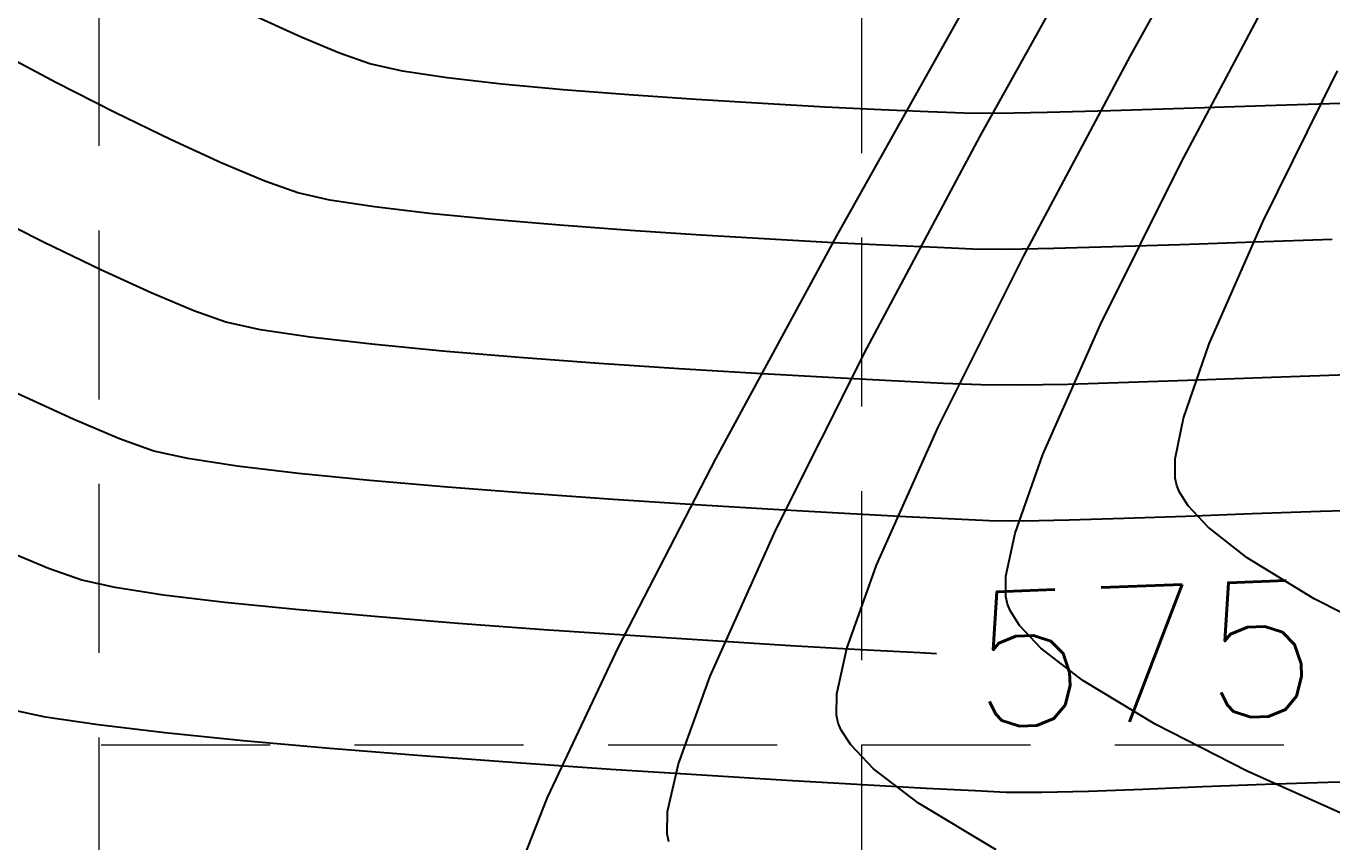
# Model space of a CAD drawing. Header units: inches. Extents: x 2547543 to 2548696, y 7125653 to 7126375.
# Drawn here: x 2547775.81 to 2547806.72, y 7125814.08 to 7125833.38 of the extents above; entities that cross this region are included whole.
import ezdxf

# ---------------------------------------------------------------- set-up
doc = ezdxf.new("R2010")
doc.units = ezdxf.units.IN
doc.header["$MEASUREMENT"] = 0
doc.linetypes.add('HIDDEN', pattern=[0.375, 0.25, -0.125])
for name, color, linetype in [('CONT-MJR', 6, 'Continuous'), ('CONT-MNR', 14, 'Continuous'), ('GRID', 254, 'HIDDEN'), ('V-TOPO-MAJR-E', 6, 'Continuous'), ('V-TOPO-MINR-E', 14, 'Continuous')]:
    doc.layers.add(name, color=color, linetype=linetype)
doc.styles.add('L100', font='simplex', dxfattribs={"height": 4})

msp = doc.modelspace()

# ---------------------------------------------------------------- linework, layer by layer
at = {"layer": 'CONT-MJR', "color": 35, "extrusion": (0.8722264834257478, -0.489102199556242, 0), "elevation": -1263004.080301422}
msp.add_lwpolyline([(7461468.402645702, 580.0000000000009), (7461475.197181229, 580.0000000000009)], dxfattribs=at)
at = {"layer": 'CONT-MJR', "color": 35, "extrusion": (0.8788122136228035, -0.477167783056849, 0), "elevation": -1161182.385568517}
msp.add_lwpolyline([(7477984.750491309, 580), (7477990.739361987, 580)], dxfattribs=at)
at = {"layer": 'CONT-MJR', "color": 35, "elevation": 580}
msp.add_lwpolyline([(2547789.832613601, 7125818.683307681), (2547792.142443586, 7125823.156663226)], dxfattribs=at)
at = {"layer": 'CONT-MJR', "color": 35, "extrusion": (0.9042631072268014, -0.4269756818702099, 0), "elevation": -738678.9405887527}
msp.add_lwpolyline([(7531455.31137557, 580.0000000000009), (7531459.245144783, 580.0000000000009)], dxfattribs=at)
at = {"layer": 'CONT-MJR', "color": 35, "extrusion": (0.9293615646256105, -0.3691708035539071, 0), "elevation": -262826.5118984464}
msp.add_lwpolyline([(7563025.433800507, 580.0000000000009), (7563027.694591619, 580.0000000000009)], dxfattribs=at)
at = {"layer": 'CONT-MNR', "color": 35, "extrusion": (0.8739391176359779, -0.4860354088599395, 0), "elevation": -1236783.210450302}
msp.add_lwpolyline([(7465865.887548758, 578), (7465871.952414787, 578)], dxfattribs=at)
at = {"layer": 'CONT-MNR', "color": 35, "extrusion": (0.873776311315543, -0.4863280351612517, 0), "elevation": -1239285.394755315}
msp.add_lwpolyline([(7465447.917833064, 579.0000000000005), (7465454.356177953, 579.0000000000005)], dxfattribs=at)
at = {"layer": 'CONT-MNR', "color": 35, "extrusion": (0.8826848577671379, -0.4699653624136651, 0), "elevation": -1099986.089982652}
msp.add_lwpolyline([(7487241.586613876, 577), (7487246.622853112, 577)], dxfattribs=at)
at = {"layer": 'CONT-MNR', "color": 35, "extrusion": (0.8822592113358597, -0.4707639366105126, 0), "elevation": -1106763.303465801}
msp.add_lwpolyline([(7486239.432068049, 578.0000000000005), (7486244.796332629, 578.0000000000005)], dxfattribs=at)
at = {"layer": 'CONT-MNR', "color": 35, "extrusion": (0.8959149764854911, -0.4442255675993919, 0), "elevation": -882858.5897647273}
msp.add_lwpolyline([(7515936.858892402, 576), (7515940.845134484, 576)], dxfattribs=at)
at = {"layer": 'CONT-MNR', "color": 35}
for points, elevation in [([(2547795.712758851, 7125825.755283621), (2547798.396581884, 7125830.774997859)], 579), ([(2547801.240644438, 7125826.322912695), (2547803.140349487, 7125830.136377154)], 577), ([(2547799.87772849, 7125823.243904254), (2547801.240644438, 7125826.322912695)], 577), ([(2547803.010282679, 7125823.144359752), (2547803.208042603, 7125824.106161982)], 576), ([(2547799.220679376, 7125821.378391458), (2547799.87772849, 7125823.243904254)], 577), ([(2547803.049837681, 7125822.510310462), (2547803.009415724, 7125822.68397325)], 576), ([(2547806.299469871, 7125819.831663579), (2547804.712833437, 7125820.797716935)], 576), ([(2547798.999466907, 7125819.87972493), (2547799.004039081, 7125820.362354477)], 577), ([(2547808.314109279, 7125818.807018057), (2547806.299469871, 7125819.831663579)], 576), ([(2547799.829310426, 7125818.664363679), (2547799.324416548, 7125819.2004791)], 577), ([(2547800.823510242, 7125817.896477896), (2547799.829310426, 7125818.664363679)], 577), ([(2547794.989576718, 7125817.075309865), (2547794.997964665, 7125817.579868023)], 578), ([(2547795.031779309, 7125816.888267317), (2547794.989576718, 7125817.075309865)], 578), ([(2547795.103780231, 7125816.720790662), (2547795.031779309, 7125816.888267317)], 578), ([(2547796.933697848, 7125814.996630191), (2547795.868602607, 7125815.808608439)], 578), ([(2547798.774661607, 7125813.892037755), (2547796.933697848, 7125814.996630191)], 578)]:
    msp.add_lwpolyline(points, dxfattribs=dict(at, elevation=elevation))
at = {"layer": 'CONT-MNR', "color": 35, "extrusion": (0.9157171924947457, -0.4018233733489642, 0), "elevation": -530255.6281797132}
msp.add_lwpolyline([(7549008.37752983, 576.0000000000009), (7549011.532986455, 576.0000000000009)], dxfattribs=at)
at = {"layer": 'CONT-MNR', "color": 35, "extrusion": (0.8943280213931307, -0.4474118797607505, 0), "elevation": -909611.6568106837}
msp.add_lwpolyline([(7512738.804617625, 578.0000000000009), (7512743.339016931, 578.0000000000009)], dxfattribs=at)
at = {"layer": 'CONT-MNR', "color": 35, "extrusion": (0.893631318389445, -0.4488018123777384, 0), "elevation": -921293.471879588}
msp.add_lwpolyline([(7511311.589633951, 579.0000000000005), (7511316.397761969, 579.0000000000005)], dxfattribs=at)
at = {"layer": 'CONT-MNR', "color": 35, "extrusion": (0.9449140982054856, -0.3273184183826418, 0), "elevation": 75041.6946307784}
msp.add_lwpolyline([(7567234.575651685, 576.0000000000009), (7567236.434742785, 576.0000000000009)], dxfattribs=at)
at = {"layer": 'CONT-MNR', "color": 35, "extrusion": (0.9132290396537628, -0.4074465868467503, 0), "elevation": -576670.0525955218}
msp.add_lwpolyline([(7545597.084297262, 578.0000000000009), (7545600.662840092, 578.0000000000009)], dxfattribs=at)
at = {"layer": 'CONT-MNR', "color": 35, "extrusion": (0.999998226966491, -0.001883099539175461, 0), "elevation": 2534379.858663179}
msp.add_lwpolyline([(7130607.816323793, 576), (7130608.276711113, 576)], dxfattribs=at)
at = {"layer": 'CONT-MNR', "color": 35, "extrusion": (0.9208123160354109, 0.3900059982070827, 0), "elevation": 5125161.948303252}
msp.add_lwpolyline([(5567886.488000359, 576.0000000000005), (5567886.657689249, 576.0000000000005)], dxfattribs=at)
at = {"layer": 'CONT-MNR', "color": 35, "extrusion": (0.8476169530604382, 0.5306086136546777, 0), "elevation": 5940583.834633205}
msp.add_lwpolyline([(4688081.171331505, 576), (4688081.552542273, 576)], dxfattribs=at)
at = {"layer": 'CONT-MNR', "color": 35, "extrusion": (0.7342866102698031, 0.6788395789717055, 0), "elevation": 6708107.889531464}
msp.add_lwpolyline([(3502845.27815931, 576.0000000000009), (3502845.972592011, 576.0000000000009)], dxfattribs=at)
at = {"layer": 'CONT-MNR', "color": 35, "extrusion": (0.9121294636045864, -0.4099022342271503, 0), "elevation": -596972.5680079916}
msp.add_lwpolyline([(7544014.185646544, 579), (7544017.975253186, 579)], dxfattribs=at)
at = {"layer": 'CONT-MNR', "color": 35, "extrusion": (0.9780152727935958, -0.2085332735619634, 0), "elevation": 1005815.690982258}
msp.add_lwpolyline([(7500462.012256455, 577.0000000000009), (7500463.051132848, 577.0000000000009)], dxfattribs=at)
at = {"layer": 'CONT-MNR', "color": 35, "extrusion": (-0.6167607714360482, -0.7871506531901062, 0), "elevation": -7180480.495594082}
msp.add_lwpolyline([(-2389420.588407263, 576.0000000000009), (-2389421.761161102, 576.0000000000009)], dxfattribs=at)
at = {"layer": 'CONT-MNR', "color": 35, "extrusion": (0.9416203494382204, -0.3366765770347617, 0), "elevation": -40.39336396148428}
msp.add_lwpolyline([(7567598.825223096, 578), (7567600.921460132, 578)], dxfattribs=at)
at = {"layer": 'CONT-MNR', "color": 35, "extrusion": (0.9747421243594087, 0.2233333629337708, 0), "elevation": 4074880.326580438}
msp.add_lwpolyline([(6376828.103623779, 577.0000000000009), (6376828.288735346, 577.0000000000009)], dxfattribs=at)
at = {"layer": 'CONT-MNR', "color": 35, "extrusion": (0.9197330375167884, 0.3925444429617391, 0), "elevation": 5140495.875288304}
msp.add_lwpolyline([(5553727.265490316, 577), (5553727.441571315, 577)], dxfattribs=at)
at = {"layer": 'CONT-MNR', "color": 35, "extrusion": (0.8435236213311504, 0.5370920780056079, 0), "elevation": 5976349.954434484}
msp.add_lwpolyline([(4642393.983447008, 577), (4642394.382798336, 577)], dxfattribs=at)
at = {"layer": 'CONT-MNR', "color": 35, "extrusion": (0.9765861897445426, -0.215126506967961, 0), "elevation": 955189.1640646192}
msp.add_lwpolyline([(7507073.277520572, 578.0000000000005), (7507074.373016637, 578.0000000000005)], dxfattribs=at)
at = {"layer": 'CONT-MNR', "color": 35, "extrusion": (0.9401398530723748, -0.3407888740335484, 0), "elevation": -33118.69551847037}
msp.add_lwpolyline([(7567522.442546474, 579.0000000000009), (7567524.65686089, 579.0000000000009)], dxfattribs=at)
at = {"layer": 'CONT-MNR', "color": 35, "extrusion": (0.5171491945866064, 0.8558952684402599, 0), "elevation": 7416546.965207773}
msp.add_lwpolyline([(1504458.313716897, 577.0000000000009), (1504460.316163755, 577.0000000000009)], dxfattribs=at)
at = {"layer": 'CONT-MNR', "color": 35, "extrusion": (0.839641496003114, 0.5431410113309919, 0), "elevation": 6009557.792736974}
msp.add_lwpolyline([(4599318.985168073, 578), (4599319.402357331, 578)], dxfattribs=at)
at = {"layer": 'CONT-MNR', "color": 35, "extrusion": (0.4529647695348846, 0.8915284165747097, 0), "elevation": 7506933.011983672}
msp.add_lwpolyline([(956303.1857531527, 577.0000000000009), (956305.6302429358, 577.0000000000009)], dxfattribs=at)
at = {"layer": 'CONT-MNR', "color": 35, "extrusion": (0.7221492232292261, 0.6917373051884838, 0), "elevation": 6769081.432174305}
msp.add_lwpolyline([(3383496.902743606, 578.0000000000009), (3383497.68082768, 578.0000000000009)], dxfattribs=at)
at = {"layer": 'CONT-MNR', "color": 35, "extrusion": (0.9752176178923464, -0.2212478197686425, 0), "elevation": 908079.6742498619}
msp.add_lwpolyline([(7512913.334033665, 579.0000000000009), (7512914.485847132, 579.0000000000009)], dxfattribs=at)
at = {"layer": 'CONT-MNR', "color": 35, "extrusion": (-0.4113920711041232, -0.9114584816834281, 0), "elevation": -7543031.866757602}
msp.add_lwpolyline([(-609283.0489865406, 577), (-609285.8824649714, 577)], dxfattribs=at)
at = {"layer": 'CONT-MNR', "color": 35, "extrusion": (0.9997267245844651, -0.023376829374769, 0), "elevation": 2380515.786737707}
msp.add_lwpolyline([(7183426.235903244, 579), (7183426.762247883, 579)], dxfattribs=at)
at = {"layer": 'CONT-MNR', "color": 35, "extrusion": (0.9761754672631602, 0.2169826193812565, 0), "elevation": 4033268.895826602}
msp.add_lwpolyline([(6403218.5167334, 579.0000000000009), (6403218.714953303, 579.0000000000009)], dxfattribs=at)
at = {"layer": 'GRID', "color": 252, "linetype": 'HIDDEN', "lineweight": 0, "ltscale": 16}
for p, q in [((2547777.52313214, 7126356.547205457), (2547777.52313214, 7125726.296813901)), ((2547795.583313599, 7126356.376313465), (2547795.583313599, 7125726.296813901)), ((2547561.583313602, 7125816.376313472), (2548677.583313586, 7125816.376313472))]:
    msp.add_line(p, q, dxfattribs=at)
at = {"layer": 'V-TOPO-MAJR-E', "color": 35, "elevation": 575}
for points in [[(2547776.334192951, 7125820.54773475), (2547775.265308155, 7125820.997927736)], [(2547777.124908027, 7125820.267424774), (2547776.334192951, 7125820.54773475)], [(2547782.191044475, 7125819.572802514), (2547780.507024845, 7125819.74403276)], [(2547784.052535416, 7125819.406521216), (2547782.191044475, 7125819.572802514)], [(2547786.030986247, 7125819.247188107), (2547784.052535416, 7125819.406521216)], [(2547793.904160048, 7125818.719322382), (2547792.062983868, 7125818.830870325)], [(2547797.358530175, 7125818.529743081), (2547796.969209343, 7125818.549058923)]]:
    msp.add_lwpolyline(points, dxfattribs=at)
at = {"layer": 'V-TOPO-MAJR-E', "color": 35, "extrusion": (-0.2155745286528016, -0.9764873898807513, 0), "elevation": -7507509.486511413}
msp.add_lwpolyline([(951727.6968088215, 575), (951726.889284648, 575)], dxfattribs=at)
at = {"layer": 'V-TOPO-MAJR-E', "color": 35, "extrusion": (-0.1508666222335148, -0.9885541271452211, 0), "elevation": -7428633.510571324}
msp.add_lwpolyline([(1443569.124088757, 575), (1443567.963259304, 575)], dxfattribs=at)
at = {"layer": 'V-TOPO-MAJR-E', "color": 35, "extrusion": (-0.1195888914273591, -0.992823497429012, 0), "elevation": -7379367.526754648}
msp.add_lwpolyline([(1677327.469965803, 575), (1677326.013476404, 575)], dxfattribs=at)
at = {"layer": 'V-TOPO-MAJR-E', "color": 35, "extrusion": (-0.07370225853296987, -0.9972802901326886, 0), "elevation": -7294216.671011294}
msp.add_lwpolyline([(2015669.860211235, 575.0000000000009), (2015667.819762505, 575.0000000000009)], dxfattribs=at)
at = {"layer": 'V-TOPO-MAJR-E', "color": 35, "extrusion": (-0.06849960420909544, -0.9976511435482832, 0), "elevation": -7283604.044764957}
msp.add_lwpolyline([(2053689.925270526, 575.0000000000005), (2053687.889652804, 575.0000000000005)], dxfattribs=at)
at = {"layer": 'V-TOPO-MAJR-E', "color": 35, "extrusion": (-0.06419905138909451, -0.9979371131492909, 0), "elevation": -7274684.906483818}
msp.add_lwpolyline([(2085065.446926377, 575.0000000000009), (2085063.476599842, 575.0000000000009)], dxfattribs=at)
at = {"layer": 'V-TOPO-MAJR-E', "color": 35, "extrusion": (-0.05704921081808749, -0.9983713675506893, 0), "elevation": -7259563.011287658}
msp.add_lwpolyline([(2137123.808243175, 575.0000000000009), (2137122.149963481, 575.0000000000009)], dxfattribs=at)
at = {"layer": 'V-TOPO-MAJR-E', "color": 35, "extrusion": (-0.05360250459049608, -0.9985623523354091, 0), "elevation": -7252142.43140127}
msp.add_lwpolyline([(2162172.413359735, 575.0000000000005), (2162171.001860166, 575.0000000000005)], dxfattribs=at)
at = {"layer": 'V-TOPO-MINR-E', "color": 35, "extrusion": (-0.4141062424588324, -0.9102285536922178, 0), "elevation": -7541189.332750975}
msp.add_lwpolyline([(-631787.7616100982, 571.0000000000005), (-631788.9248094778, 571.0000000000005)], dxfattribs=at)
at = {"layer": 'V-TOPO-MINR-E', "color": 35, "extrusion": (0.3830124237324241, 0.9237431911882295, 0), "elevation": 7558272.102620563}
msp.add_lwpolyline([(375785.0586274737, 571.0000000000005), (375786.0439999718, 571.0000000000005)], dxfattribs=at)
at = {"layer": 'V-TOPO-MINR-E', "color": 35}
for points, elevation in [([(2547776.509405095, 7125832.049044788), (2547775.09380364, 7125832.798604845)], 572), ([(2547784.714184109, 7125832.317116762), (2547783.944002906, 7125832.488785849)], 571), ([(2547785.775338669, 7125832.156930905), (2547784.714184109, 7125832.317116762)], 571), ([(2547790.073843981, 7125831.750474632), (2547788.518248456, 7125831.873089648)], 571), ([(2547793.237917036, 7125831.546456786), (2547791.668093458, 7125831.641423614)], 571), ([(2547794.720234863, 7125831.46609434), (2547793.237917036, 7125831.546456786)], 571), ([(2547796.05196709, 7125831.400856469), (2547794.720234863, 7125831.46609434)], 571), ([(2547805.142054921, 7125831.494434386), (2547803.219893167, 7125831.430921422)], 571), ([(2547807.174766676, 7125831.559217096), (2547805.142054921, 7125831.494434386)], 571), ([(2547798.804012493, 7125831.312135099), (2547798.01135533, 7125831.317835215)], 571), ([(2547799.982141493, 7125831.333358367), (2547798.804012493, 7125831.312135099)], 571), ([(2547801.477011871, 7125831.375091611), (2547799.982141493, 7125831.333358367)], 571), ([(2547803.219893167, 7125831.430921422), (2547801.477011871, 7125831.375091611)], 571), ([(2547786.83608531, 7125828.8028775), (2547785.355063465, 7125828.947424325)], 572), ([(2547791.786100076, 7125828.435543), (2547790.110195188, 7125828.54594218)], 572), ([(2547796.266115665, 7125828.188555254), (2547794.922651887, 7125828.25585488)], 572), ([(2547797.381582594, 7125828.13761146), (2547796.266115665, 7125828.188555254)], 572), ([(2547798.2104611, 7125828.104018155), (2547797.381582594, 7125828.13761146)], 572), ([(2547799.008711758, 7125828.096477551), (2547798.2104611, 7125828.104018155)], 572), ([(2547801.528484338, 7125828.153772638), (2547800.134421669, 7125828.115123659)], 572), ([(2547803.131793271, 7125828.20624065), (2547801.528484338, 7125828.153772638)], 572), ([(2547804.885241971, 7125828.266343853), (2547803.131793271, 7125828.20624065)], 572), ([(2547806.729723944, 7125828.327898409), (2547804.885241971, 7125828.266343853)], 572), ([(2547778.768213781, 7125827.066902127), (2547777.572032743, 7125827.613359986)], 573), ([(2547785.662278368, 7125825.689485589), (2547783.990629829, 7125825.850945775)], 573), ([(2547791.265860635, 7125825.270801536), (2547789.369189099, 7125825.397776503)], 573), ([(2547793.09894918, 7125825.158595572), (2547791.265860635, 7125825.270801536)], 573), ([(2547794.799159404, 7125825.06279558), (2547793.09894918, 7125825.158595572)], 573), ([(2547776.915114459, 7125824.077391121), (2547775.594003009, 7125824.685579222)], 574), ([(2547799.281006803, 7125824.88170417), (2547798.409566869, 7125824.890201093)], 573), ([(2547800.468292464, 7125824.902301462), (2547799.281006803, 7125824.88170417)], 573), ([(2547801.90784073, 7125824.944456481), (2547800.468292464, 7125824.902301462)], 573), ([(2547780.799362385, 7125822.969043478), (2547779.635772448, 7125823.145106653)], 574), ([(2547782.255468589, 7125822.796459268), (2547780.799362385, 7125822.969043478)], 574), ([(2547783.939108094, 7125822.629237765), (2547782.255468589, 7125822.796459268)], 574), ([(2547785.785297932, 7125822.469262715), (2547783.939108094, 7125822.629237765)], 574), ([(2547789.705396744, 7125822.178586955), (2547787.729055138, 7125822.318417864)], 574), ([(2547793.495901289, 7125821.939501947), (2547791.649339783, 7125822.051653734)], 574), ([(2547795.180098294, 7125821.844015338), (2547793.495901289, 7125821.939501947)], 574), ([(2547806.451553481, 7125821.895437089), (2547804.830635238, 7125821.837878892)], 574), ([(2547808.070506066, 7125821.944839505), (2547806.451553481, 7125821.895437089)], 574), ([(2547796.636947832, 7125821.767077652), (2547795.180098294, 7125821.844015338)], 574), ([(2547797.801466936, 7125821.710572636), (2547796.636947832, 7125821.767077652)], 574), ([(2547798.608672639, 7125821.676384032), (2547797.801466936, 7125821.710572636)], 574), ([(2547799.419941964, 7125821.668164206), (2547798.608672639, 7125821.676384032)], 574), ([(2547800.5024047, 7125821.687307573), (2547799.419941964, 7125821.668164206)], 574), ([(2547801.801429034, 7125821.72671034), (2547800.5024047, 7125821.687307573)], 574), ([(2547780.942755003, 7125816.469868389), (2547779.090872637, 7125816.655592677)], 576), ([(2547782.99363932, 7125816.288201812), (2547780.942755003, 7125816.469868389)], 576), ([(2547808.034382226, 7125815.511705399), (2547806.623550335, 7125815.483942816)], 576), ([(2547798.274019148, 7125815.281274274), (2547797.118348701, 7125815.340380914)], 576), ([(2547799.006884178, 7125815.248749909), (2547798.274019148, 7125815.281274274)], 576), ([(2547799.853587687, 7125815.242717549), (2547799.006884178, 7125815.248749909)], 576), ([(2547800.955187471, 7125815.269017639), (2547799.853587687, 7125815.242717549)], 576), ([(2547802.247333579, 7125815.316970194), (2547800.955187471, 7125815.269017639)], 576)]:
    msp.add_lwpolyline(points, dxfattribs=dict(at, elevation=elevation))
at = {"layer": 'V-TOPO-MINR-E', "color": 35, "extrusion": (-0.3287788361929112, -0.9444069445274292, 0), "elevation": -7567343.127928797}
msp.add_lwpolyline([(63321.93730318034, 571.0000000000005), (63321.17914861348, 571.0000000000005)], dxfattribs=at)
at = {"layer": 'V-TOPO-MINR-E', "color": 35, "extrusion": (-0.1142028363990899, -0.9934574536226515, 0), "elevation": -7370175.431647913}
msp.add_lwpolyline([(1717327.822255876, 571), (1717326.524718612, 571)], dxfattribs=at)
at = {"layer": 'V-TOPO-MINR-E', "color": 35, "extrusion": (-0.4538035364234047, -0.8911017620505594, 0), "elevation": -7506031.48496467}
msp.add_lwpolyline([(-963398.0760331997, 572), (-963399.6469738563, 572)], dxfattribs=at)
at = {"layer": 'V-TOPO-MINR-E', "color": 35, "extrusion": (-0.09290572994004327, -0.9956749094680993, 0), "elevation": -7331716.157144167}
msp.add_lwpolyline([(1874738.490651475, 571), (1874737.030474355, 571)], dxfattribs=at)
at = {"layer": 'V-TOPO-MINR-E', "color": 35, "extrusion": (-0.06824326439531754, -0.9976687109780836, 0), "elevation": -7283088.888775829}
msp.add_lwpolyline([(2055562.016605311, 571.0000000000009), (2055560.418630492, 571.0000000000009)], dxfattribs=at)
at = {"layer": 'V-TOPO-MINR-E', "color": 35, "extrusion": (0.4379106914334137, 0.8990184794142497, 0), "elevation": 7521953.238253269}
msp.add_lwpolyline([(829976.8278188314, 572.0000000000009), (829978.3055698359, 572.0000000000009)], dxfattribs=at)
at = {"layer": 'V-TOPO-MINR-E', "color": 35, "extrusion": (-0.04431255149081977, -0.9990177164497002, 0), "elevation": -7231731.157630098}
msp.add_lwpolyline([(2229530.742116481, 571.0000000000009), (2229529.62295037, 571.0000000000009)], dxfattribs=at)
at = {"layer": 'V-TOPO-MINR-E', "color": 35, "extrusion": (-0.03970158057296742, -0.9992115814480977, 0), "elevation": -7221364.788257984}
msp.add_lwpolyline([(2262882.513922269, 571.0000000000009), (2262881.671936964, 571.0000000000009)], dxfattribs=at)
at = {"layer": 'V-TOPO-MINR-E', "color": 35, "extrusion": (0.4175995644151071, 0.9086311703878054, 0), "elevation": 7538703.378883202}
msp.add_lwpolyline([(660750.8387013134, 572.0000000000009), (660752.1611013319, 572.0000000000009)], dxfattribs=at)
at = {"layer": 'V-TOPO-MINR-E', "color": 35, "extrusion": (0.3874208856005233, 0.9219029544374541, 0), "elevation": 7556387.210063254}
msp.add_lwpolyline([(411888.0025818143, 572.0000000000009), (411889.1079185843, 572.0000000000009)], dxfattribs=at)
at = {"layer": 'V-TOPO-MINR-E', "color": 35, "extrusion": (-0.3323063958356867, -0.9431714898610412, 0), "elevation": -7567523.496530955}
msp.add_lwpolyline([(35036.8740471378, 572), (35036.04615577264, 572)], dxfattribs=at)
at = {"layer": 'V-TOPO-MINR-E', "color": 35, "extrusion": (-0.2182992731296783, -0.9758818716171821, 0), "elevation": -7510146.775252115}
msp.add_lwpolyline([(930771.891892889, 572.0000000000009), (930771.1143247564, 572.0000000000009)], dxfattribs=at)
at = {"layer": 'V-TOPO-MINR-E', "color": 35, "extrusion": (-0.4494926377307629, -0.8932840358059922, 0), "elevation": -7510595.285835997}
msp.add_lwpolyline([(-927119.5029779067, 573), (-927121.1014804952, 573)], dxfattribs=at)
at = {"layer": 'V-TOPO-MINR-E', "color": 35, "extrusion": (-0.1516443157450984, -0.9884351276144535, 0), "elevation": -7429776.767032458}
msp.add_lwpolyline([(1437727.780517153, 572), (1437726.709994746, 572)], dxfattribs=at)
at = {"layer": 'V-TOPO-MINR-E', "color": 35, "extrusion": (-0.1176940393225972, -0.9930499046412175, 0), "elevation": -7376162.90649373}
msp.add_lwpolyline([(1691410.411547805, 572), (1691409.103579618, 572)], dxfattribs=at)
at = {"layer": 'V-TOPO-MINR-E', "color": 35, "extrusion": (-0.08331956754743683, -0.9965228796488861, 0), "elevation": -7313331.935914145}
msp.add_lwpolyline([(1945208.510527632, 572.0000000000009), (1945206.900354435, 572.0000000000009)], dxfattribs=at)
at = {"layer": 'V-TOPO-MINR-E', "color": 35, "extrusion": (-0.07334120247477677, -0.9973069076365378, 0), "elevation": -7293496.021836819}
msp.add_lwpolyline([(2018311.841917227, 572), (2018310.167873426, 572)], dxfattribs=at)
at = {"layer": 'V-TOPO-MINR-E', "color": 35, "extrusion": (-0.05965114918144017, -0.9982192847272255, 0), "elevation": -7265118.071932565}
msp.add_lwpolyline([(2118192.665884027, 572.0000000000009), (2118191.039304795, 572.0000000000009)], dxfattribs=at)
at = {"layer": 'V-TOPO-MINR-E', "color": 35, "extrusion": (0.4348233239128594, 0.9005157838602125, 0), "elevation": 7524753.351359527}
msp.add_lwpolyline([(804162.1310906927, 573.0000000000005), (804163.6162047382, 573.0000000000005)], dxfattribs=at)
at = {"layer": 'V-TOPO-MINR-E', "color": 35, "extrusion": (-0.05455706105942992, -0.9985106544692238, 0), "elevation": -7254215.638550968}
msp.add_lwpolyline([(2155236.128416816, 572), (2155234.613291217, 572)], dxfattribs=at)
at = {"layer": 'V-TOPO-MINR-E', "color": 35, "extrusion": (0.01656159409847361, -0.9998628473950403, 0), "elevation": -7082655.157564851}
msp.add_lwpolyline([(2665465.769854486, 572.0000000000009), (2665464.64399016, 572.0000000000009)], dxfattribs=at)
at = {"layer": 'V-TOPO-MINR-E', "color": 35, "extrusion": (-0.3862746571400383, -0.922383807994994, 0), "elevation": -7556889.875243429}
msp.add_lwpolyline([(-402495.4360851883, 573.0000000000009), (-402496.5249530016, 573.0000000000009)], dxfattribs=at)
at = {"layer": 'V-TOPO-MINR-E', "color": 35, "extrusion": (-0.3320419291613788, -0.9432646273866047, 0), "elevation": -7567509.927105552}
msp.add_lwpolyline([(37158.11904085241, 573.0000000000009), (37157.31132727582, 573.0000000000009)], dxfattribs=at)
at = {"layer": 'V-TOPO-MINR-E', "color": 35, "extrusion": (-0.2150427033772905, -0.9766046465813004, 0), "elevation": -7506996.765330589}
msp.add_lwpolyline([(955818.1829560606, 573), (955817.3402736245, 573)], dxfattribs=at)
at = {"layer": 'V-TOPO-MINR-E', "color": 35, "extrusion": (-0.1483338819105978, -0.9889373384989228, 0), "elevation": -7424917.892766888}
msp.add_lwpolyline([(1462595.841384163, 573.0000000000009), (1462594.653081813, 573.0000000000009)], dxfattribs=at)
at = {"layer": 'V-TOPO-MINR-E', "color": 35, "extrusion": (-0.1155953660867911, -0.9932963864523321, 0), "elevation": -7372569.091339974}
msp.add_lwpolyline([(1706992.183442914, 573), (1706990.715552528, 573)], dxfattribs=at)
at = {"layer": 'V-TOPO-MINR-E', "color": 35, "extrusion": (-0.08319414219928314, -0.9965333585503928, 0), "elevation": -7313083.84946863}
msp.add_lwpolyline([(1946128.269467115, 573.0000000000009), (1946126.447198431, 573.0000000000009)], dxfattribs=at)
at = {"layer": 'V-TOPO-MINR-E', "color": 35, "extrusion": (-0.07389054370991817, -0.9972663573741234, 0), "elevation": -7294603.479472323}
msp.add_lwpolyline([(2014293.51054408, 573), (2014291.614401505, 573)], dxfattribs=at)
at = {"layer": 'V-TOPO-MINR-E', "color": 35, "extrusion": (-0.05183619657632156, -0.9986556006574545, 0), "elevation": -7248313.100311424}
msp.add_lwpolyline([(2174995.37683617, 573.0000000000009), (2174993.876782924, 573.0000000000009)], dxfattribs=at)
at = {"layer": 'V-TOPO-MINR-E', "color": 35, "extrusion": (-0.0472963390050676, -0.9988809019681566, 0), "elevation": -7238351.925710551}
msp.add_lwpolyline([(2207920.857132873, 573.0000000000009), (2207919.629191088, 573.0000000000009)], dxfattribs=at)
at = {"layer": 'V-TOPO-MINR-E', "color": 35, "extrusion": (0.03448095785448657, -0.9994053549713636, 0), "elevation": -7033736.957872495}
msp.add_lwpolyline([(2791993.768887079, 573.0000000000009), (2791992.139690536, 573.0000000000009)], dxfattribs=at)
at = {"layer": 'V-TOPO-MINR-E', "color": 35, "extrusion": (0.03571560364936645, -0.9993619943023455, 0), "elevation": -7030282.342411174}
msp.add_lwpolyline([(2800682.918736762, 573.0000000000005), (2800681.164293308, 573.0000000000005)], dxfattribs=at)
at = {"layer": 'V-TOPO-MINR-E', "color": 35, "extrusion": (0.03392800034309674, -0.9994242796694099, 0), "elevation": -7035280.642199924}
msp.add_lwpolyline([(2788105.277164168, 573.0000000000009), (2788103.461281378, 573.0000000000009)], dxfattribs=at)
at = {"layer": 'V-TOPO-MINR-E', "color": 35, "extrusion": (-0.04146368464304794, -0.9991400116379197, 0), "elevation": -7225337.873513636}
msp.add_lwpolyline([(2250144.376516836, 573.0000000000005), (2250143.489951108, 573.0000000000005)], dxfattribs=at)
at = {"layer": 'V-TOPO-MINR-E', "color": 35, "extrusion": (0.3896018776523344, 0.9209833749475478, 0), "elevation": 7555384.178046035}
msp.add_lwpolyline([(429773.0661792536, 574), (429774.258476228, 574)], dxfattribs=at)
at = {"layer": 'V-TOPO-MINR-E', "color": 35, "extrusion": (-0.3348051271585037, -0.9422873907828642, 0), "elevation": -7567582.881031292}
msp.add_lwpolyline([(14977.68202525051, 574), (14976.81553631648, 574)], dxfattribs=at)
at = {"layer": 'V-TOPO-MINR-E', "color": 35, "extrusion": (-0.2152297366464624, -0.9765634441566479, 0), "elevation": -7507176.333077038}
msp.add_lwpolyline([(954379.4171515408, 574.0000000000005), (954378.5917154604, 574.0000000000005)], dxfattribs=at)
at = {"layer": 'V-TOPO-MINR-E', "color": 35, "extrusion": (-0.07737214338635105, -0.9970022825589728, 0), "elevation": -7301588.91406272}
msp.add_lwpolyline([(1988810.035177427, 574), (1988808.085575867, 574)], dxfattribs=at)
at = {"layer": 'V-TOPO-MINR-E', "color": 35, "extrusion": (-0.06515802150642971, -0.9978749582153909, 0), "elevation": -7276688.445125867}
msp.add_lwpolyline([(2078073.019133813, 574.0000000000005), (2078071.071051016, 574.0000000000005)], dxfattribs=at)
at = {"layer": 'V-TOPO-MINR-E', "color": 35, "extrusion": (0.03595211712156808, -0.999353513664948, 0), "elevation": -7029616.11157049}
msp.add_lwpolyline([(2802344.52158531, 574.0000000000009), (2802343.059686094, 574.0000000000009)], dxfattribs=at)
at = {"layer": 'V-TOPO-MINR-E', "color": 35, "extrusion": (0.03734686039413956, -0.9993023626604216, 0), "elevation": -7025698.08716836}
msp.add_lwpolyline([(2812154.460224202, 574.0000000000009), (2812152.89087728, 574.0000000000009)], dxfattribs=at)
at = {"layer": 'V-TOPO-MINR-E', "color": 35, "extrusion": (-0.2126503759129991, -0.9771283526866161, 0), "elevation": -7504623.434823533}
msp.add_lwpolyline([(974196.7504622722, 576.0000000000005), (974195.8904541973, 576.0000000000005)], dxfattribs=at)
at = {"layer": 'V-TOPO-MINR-E', "color": 35, "extrusion": (-0.1478284276579422, -0.9890130211358094, 0), "elevation": -7424159.586723416}
msp.add_lwpolyline([(1466386.829800716, 576.0000000000009), (1466385.569342745, 576.0000000000009)], dxfattribs=at)
at = {"layer": 'V-TOPO-MINR-E', "color": 35, "extrusion": (-0.11742935877025, -0.9930812382170997, 0), "elevation": -7375698.892573431}
msp.add_lwpolyline([(1693371.533686819, 576), (1693369.938861895, 576)], dxfattribs=at)
at = {"layer": 'V-TOPO-MINR-E', "color": 35, "extrusion": (-0.08003698476653101, -0.9967918945644985, 0), "elevation": -7306872.786885585}
msp.add_lwpolyline([(1969282.775276341, 576.0000000000009), (1969280.58746104, 576.0000000000009)], dxfattribs=at)
at = {"layer": 'V-TOPO-MINR-E', "color": 35, "extrusion": (-0.07387040715936878, -0.997267849148918, 0), "elevation": -7294553.236727809}
msp.add_lwpolyline([(2014439.551146315, 576.0000000000005), (2014437.303386001, 576.0000000000005)], dxfattribs=at)
at = {"layer": 'V-TOPO-MINR-E', "color": 35, "extrusion": (-0.06900339477946667, -0.9976164250396589, 0), "elevation": -7284637.011473509}
msp.add_lwpolyline([(2050011.321533495, 576.0000000000009), (2050009.082845494, 576.0000000000009)], dxfattribs=at)
at = {"layer": 'V-TOPO-MINR-E', "color": 35, "extrusion": (-0.06498699380911406, -0.9978861110545904, 0), "elevation": -7276325.799517609}
msp.add_lwpolyline([(2079320.718797011, 576), (2079318.558234783, 576)], dxfattribs=at)
at = {"layer": 'V-TOPO-MINR-E', "color": 35, "extrusion": (-0.06150765630085493, -0.9981066116484631, 0), "elevation": -7269032.418508972}
msp.add_lwpolyline([(2104677.639439219, 576.0000000000009), (2104675.626078691, 576.0000000000009)], dxfattribs=at)
at = {"layer": 'V-TOPO-MINR-E', "color": 35, "extrusion": (-0.0582966118698011, -0.9982993063427932, 0), "elevation": -7262224.446213086}
msp.add_lwpolyline([(2128051.69312699, 576.0000000000009), (2128049.896058567, 576.0000000000009)], dxfattribs=at)
at = {"layer": 'V-TOPO-MINR-E', "color": 35, "extrusion": (-0.05502908380536649, -0.9984847519794893, 0), "elevation": -7255220.903936562}
msp.add_lwpolyline([(2151809.484261074, 576.0000000000009), (2151807.972584351, 576.0000000000009)], dxfattribs=at)
at = {"layer": 'V-TOPO-MINR-E', "color": 35, "extrusion": (0.04150919183949015, -0.9991381220796415, 0), "elevation": -7013916.521830294}
msp.add_lwpolyline([(2841394.607402029, 576.0000000000009), (2841393.187836056, 576.0000000000009)], dxfattribs=at)
at = {"layer": 'V-TOPO-MINR-E', "color": 35, "extrusion": (0.03997476381149554, -0.9992006896806144, 0), "elevation": -7018271.788357781}
msp.add_lwpolyline([(2830621.447903032, 576.0000000000009), (2830619.966530053, 576.0000000000009)], dxfattribs=at)
at = {"layer": 'V-TOPO-MINR-E', "color": 35, "extrusion": (0.03302693066192374, -0.999454462119737, 0), "elevation": -7037781.848972576}
msp.add_lwpolyline([(2781760.512423447, 576.0000000000009), (2781759.033931502, 576.0000000000009)], dxfattribs=at)

# ---------------------------------------------------------------- texts
at = {"layer": 'V-TOPO-MAJR-E', "color": 35, "insert": (2547798.103459024, 7125819.970589931, 575), "char_height": 3.2, "width": 12.03809523809524, "attachment_point": 1, "rotation": 2.2125575426408934, "style": 'L100'}
msp.add_mtext('\\Fsimplex.shx;\\W1.0000000000;\\T1.0000000000;\\o\\l575', dxfattribs=at)

doc.saveas('drawing.dxf')
